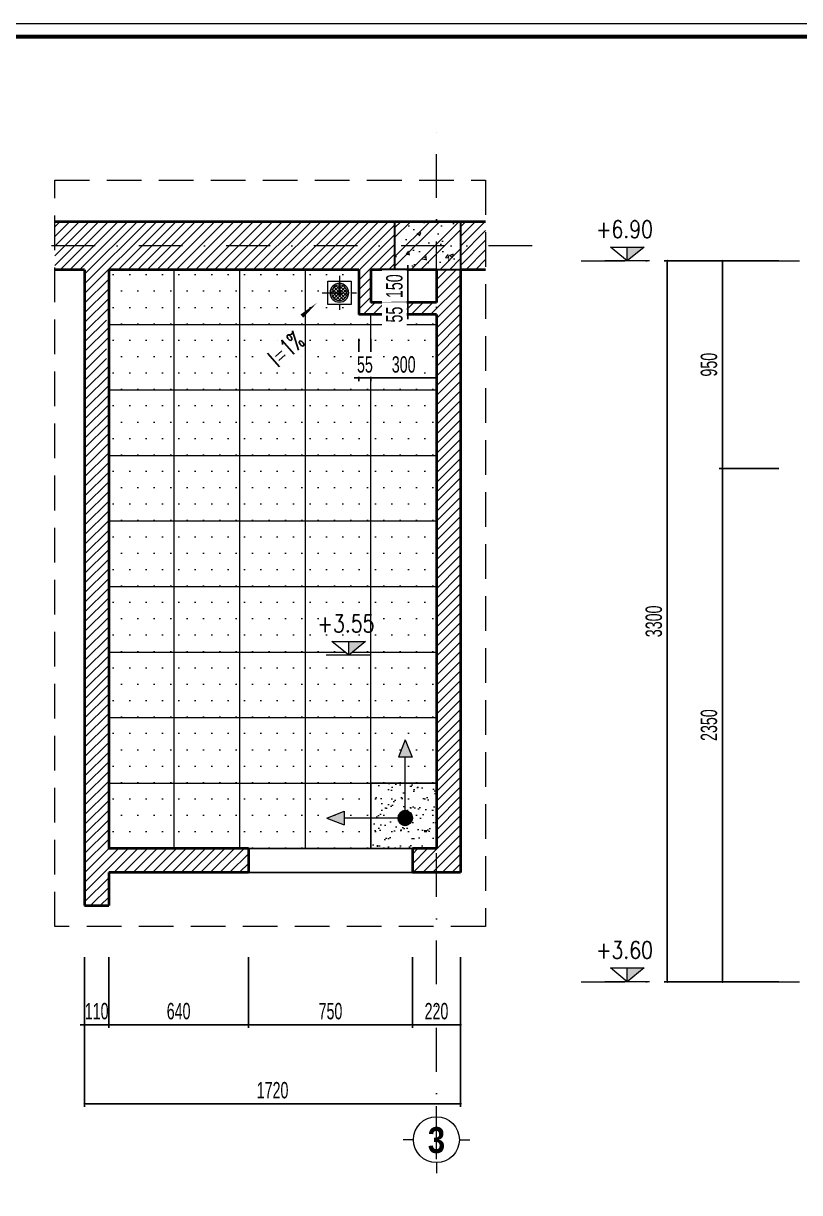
# Model space of a CAD drawing. Header units: millimetres. Extents: x 2565303 to 2664360, y -865723 to -262051.
# Drawn here: x 2633033 to 2636585, y -701187 to -695834 of the extents above; entities that cross this region are included whole.
import ezdxf
from ezdxf.enums import TextEntityAlignment as Align

# ---------------------------------------------------------------- set-up
doc = ezdxf.new("R2010")
doc.units = ezdxf.units.MM
doc.header["$LTSCALE"] = 10
doc.header["$MEASUREMENT"] = 0
for name, pattern in [('DASHDOT', [1, 0.5, -0.25, 0, -0.25]), ('DASHED2', [0.375, 0.25, -0.125]), ('HIDDEN', [9.525, 6.35, -3.175])]:
    doc.linetypes.add(name, pattern=pattern)
doc.layers.get('0').update_dxf_attribs({"linetype": 'CONTINUOUS'})
doc.layers.get('DEFPOINTS').update_dxf_attribs({"color": 10, "linetype": 'CONTINUOUS'})
for name, color, linetype, lineweight in [('- Nội Thất', 83, 'CONTINUOUS', 25), ('-thay1', 7, 'CONTINUOUS', 18), ('Hatch', 250, 'CONTINUOUS', 0), ('ISO', 153, 'CONTINUOUS', 13), ('LC Dim', 8, 'CONTINUOUS', 13), ('LC Hatch', 252, 'CONTINUOUS', 5), ('LC ISO', 153, 'CONTINUOUS', 13), ('LC MANH DUT', 35, 'HIDDEN', 5), ('LC Net dam 1', 30, 'CONTINUOUS', 30), ('LC Net dam2', 6, 'CONTINUOUS', 40), ('LC Net manh', 250, 'CONTINUOUS', 5), ('LC Net truc', 134, 'DASHDOT', 5), ('LC Text1', 20, 'CONTINUOUS', 13), ('LC Text2', 7, 'CONTINUOUS', 13), ('Text', 253, 'CONTINUOUS', 50), ('v THAY', 9, 'CONTINUOUS', 20), ('v-KICHTHUOC', 8, 'CONTINUOUS', 18), ('v-TEXT', 7, 'CONTINUOUS', 18), ('v-TUONG', 1, 'CONTINUOUS', 40)]:
    doc.layers.add(name, color=color, linetype=linetype, lineweight=lineweight)
doc.layers.add('Khungten_LCDI', color=7, linetype='CONTINUOUS')
doc.layers.add('M3', color=3, linetype='CONTINUOUS')
doc.styles.add('HOATBIF', font='hoatbif.shx', dxfattribs={"width": 0.65})
doc.styles.add('Khungten', font='', dxfattribs={"width": 0.9, "height": 5000})
doc.styles.add('LC 1', font='')
doc.styles.add('T1', font='Vnsimli.shx', dxfattribs={"width": 0.7})
doc.styles.add('Title', font='', dxfattribs={"width": 0.8})
doc.styles.get('Khungten').set_extended_font_data('.VnAvantH')
doc.styles.get('LC 1').set_extended_font_data('.VnAvantH', bold=True)
doc.styles.get('Title').set_extended_font_data('.VnBlackH')
doc.dimstyles.new('1-100 (1-30)', dxfattribs={"dimscale": 30, "dimtxt": 2.5, "dimasz": 0.35, "dimexe": 0.5, "dimexo": 0, "dimgap": 0.8, "dimtad": 1, "dimdec": 0, "dimzin": 0, "dimdsep": 46, "dimtxsty": 'HOATBIF', "dimblk1": 'DOT', "dimblk2": 'DOT', "dimsah": 1, "dimcen": -1, "dimdle": 1, "dimclrd": 256, "dimclre": 256, "dimclrt": 4, "dimadec": 3, "dimazin": 2, "dimtfac": 0.333333, "dimtdec": 0, "dimtix": 1, "dimtmove": 2, "dimatfit": 3, "dimldrblk": 'DOT', "dimfxl": 1, "dimtvp": 0.833333, "dimtolj": 1, "dimtzin": 0, "dimarcsym": 0})

# ---------------------------------------------------------------- blocks, each defined once
blk = doc.blocks.new('lcdi fix')
at = {"layer": 'DEFPOINTS', "lineweight": 0}
blk.add_lwpolyline([(-1200, -14850), (-1200, 14850), (40800, 14850), (40800, -14850)], close=True, dxfattribs=at)
at = {"layer": 'Khungten_LCDI', "color": 5, "lineweight": 60}
blk.add_lwpolyline([(0, -14650), (0, 14650), (40600, 14650), (40600, -14650)], close=True, dxfattribs=at)
at = {"color": 7, "style": 'Khungten', "width": 0.8}
for tag, p in [('REVISION', (39499, -10746)), ('NGAYHT', (39546, -11609))]:
    blk.add_attdef(tag, text='', height=200, dxfattribs=at).set_placement(p, align=Align.CENTER)
at = {"layer": 'LC Text1', "style": 'Title', "width": 1.485915}
for tag, p, p2 in [('TENBANVE1', (36913, -8886), (40339, -8886)), ('TENBANVE2', (36913, -9562), (40339, -9562))]:
    blk.add_attdef(tag, text='', height=250, dxfattribs=at).set_placement(p, p2, align=Align.FIT)
at = {"layer": 'LC Text1', "style": 'Title', "width": 0.7}
blk.add_attdef('SOBANVE', text='', height=250, dxfattribs=at).set_placement((39562, -13896), align=Align.CENTER)
blk = doc.blocks.new('c22x30')
at = {"layer": 'LC Hatch'}
h = blk.add_hatch(dxfattribs=at)
h.set_pattern_fill('BTCT', color=256, scale=25)
h.set_pattern_definition([(50, (-619188.45, -138015.9), (179.315046, -15.688034), [18.75, -206.25]), (355, (-619188.45, -138015.9), (-34.687833, 188.048033), [15, -165]), (100.4514, (-619173.5, -138017.21), (144.627345, 172.359886), [15.93505, -175.28553]), (46.1842, (-619188.45, -137965.9), (266.81026, -41.37975), [28.125, -309.375]), (96.6356, (-619166.22, -137969.35), (233.66568, 243.52947), [23.90257, -262.92825]), (351.1842, (-619188.45, -137965.9), (233.66549, 243.52965), [22.5, -247.5]), (21, (-619163.45, -137978.4), (149.226763, -100.654723), [18.75, -206.25]), (326, (-619163.45, -137978.4), (60.828833, 181.28751), [15, -165]), (71.4514, (-619151.02, -137986.79), (210.055657, 80.632624), [15.93505, -175.28553]), (37.5, (-619188.45, -138015.9), (3.039964, 83.2234635), [0, -163, 0, -167.5, 0, -165.625]), (7.5, (-619188.45, -138015.9), (65.767384, 98.602928), [0, -95.5, 0, -159.25, 0, -63.125]), (327.5, (-619244.2, -138015.9), (133.455609, -5.638718), [0, -62.5, 0, -195, 0, -258.75]), (317.5, (-619269.2, -138015.9), (145.796542, 25.026246), [0, -81.25, 0, -129.5, 0, -183.75]), (45, (-619188.45, -138015.9), (-66.291261, 66.291261), []), (45, (-619144.26, -138015.9), (-66.291261, 66.291261), [])])
h.paths.add_polyline_path([(0, 0), (0, -220), (300, -220), (300, 0)])
at = {"layer": 'LC Net dam 1'}
blk.add_lwpolyline([(0, 0), (300, 0), (300, -220), (0, -220)], close=True, dxfattribs=at)
blk = doc.blocks.new('DOT')
at = {"layer": 'M3', "color": 0, "linetype": 'ByBlock'}
blk.add_line((-0.5, 0), (-1, 0), dxfattribs=at)
at = {"layer": 'M3', "color": 0, "linetype": 'ByBlock', "const_width": 0.5}
blk.add_lwpolyline([(-0.25, 0, 1), (0.25, 0, 1)], format="xyb", close=True, dxfattribs=at)
blk = doc.blocks.new('*D983')
at = {"layer": 'DEFPOINTS', "color": 0, "transparency": 16777216}
for p in [(2633313.6, -700110.1), (2633423.6, -700110.1), (2633423.6, -700418.4)]:
    blk.add_point(p, dxfattribs=at)
at = {"layer": 'LC Dim', "lineweight": -2, "transparency": 16777216}
for p, q in [((2633313.6, -700110.1), (2633313.6, -700433.4)), ((2633423.6, -700110.1), (2633423.6, -700433.4)), ((2633303.1, -700418.4), (2633292.6, -700418.4)), ((2633313.6, -700418.4), (2633423.6, -700418.4)), ((2633434.1, -700418.4), (2633444.6, -700418.4))]:
    blk.add_line(p, q, dxfattribs=at)
at = {"layer": 'LC Dim', "lineweight": -2, "transparency": 16777216, "xscale": 10.5, "yscale": 10.5, "zscale": 10.5}
blk.add_blockref('DOT', (2633313.6, -700418.4), dxfattribs=at)
at = {"layer": 'LC Dim', "lineweight": -2, "transparency": 16777216, "xscale": 10.5, "yscale": 10.5, "zscale": 10.5, "rotation": 180}
blk.add_blockref('DOT', (2633423.6, -700418.4), dxfattribs=at)
at = {"layer": 'LC Dim', "color": 4, "transparency": 16777216, "insert": (2633368.6, -700356.9), "char_height": 75, "attachment_point": 5, "style": 'HOATBIF'}
blk.add_mtext('\\A1;110', dxfattribs=at)
blk = doc.blocks.new('*D984')
at = {"layer": 'DEFPOINTS', "color": 0, "transparency": 16777216}
for p in [(2633423.6, -700110.1), (2634063.6, -700110.1), (2634063.6, -700418.4)]:
    blk.add_point(p, dxfattribs=at)
at = {"layer": 'LC Dim', "lineweight": -2, "transparency": 16777216}
for p, q in [((2633423.6, -700110.1), (2633423.6, -700433.4)), ((2634063.6, -700110.1), (2634063.6, -700433.4)), ((2633434.1, -700418.4), (2634053.1, -700418.4))]:
    blk.add_line(p, q, dxfattribs=at)
at = {"layer": 'LC Dim', "lineweight": -2, "transparency": 16777216, "xscale": 10.5, "yscale": 10.5, "zscale": 10.5, "rotation": 180}
blk.add_blockref('DOT', (2633423.6, -700418.4), dxfattribs=at)
at = {"layer": 'LC Dim', "lineweight": -2, "transparency": 16777216, "xscale": 10.5, "yscale": 10.5, "zscale": 10.5}
blk.add_blockref('DOT', (2634063.6, -700418.4), dxfattribs=at)
at = {"layer": 'LC Dim', "color": 4, "transparency": 16777216, "insert": (2633743.6, -700356.9), "char_height": 75, "attachment_point": 5, "style": 'HOATBIF'}
blk.add_mtext('\\A1;640', dxfattribs=at)
blk = doc.blocks.new('*D985')
at = {"layer": 'DEFPOINTS', "color": 0, "transparency": 16777216}
for p in [(2634063.6, -700110.1), (2634813.6, -700110.1), (2634813.6, -700418.4)]:
    blk.add_point(p, dxfattribs=at)
at = {"layer": 'LC Dim', "lineweight": -2, "transparency": 16777216}
for p, q in [((2634063.6, -700110.1), (2634063.6, -700433.4)), ((2634813.6, -700110.1), (2634813.6, -700433.4)), ((2634074.1, -700418.4), (2634803.1, -700418.4))]:
    blk.add_line(p, q, dxfattribs=at)
at = {"layer": 'LC Dim', "lineweight": -2, "transparency": 16777216, "xscale": 10.5, "yscale": 10.5, "zscale": 10.5, "rotation": 180}
blk.add_blockref('DOT', (2634063.6, -700418.4), dxfattribs=at)
at = {"layer": 'LC Dim', "lineweight": -2, "transparency": 16777216, "xscale": 10.5, "yscale": 10.5, "zscale": 10.5}
blk.add_blockref('DOT', (2634813.6, -700418.4), dxfattribs=at)
at = {"layer": 'LC Dim', "color": 4, "transparency": 16777216, "insert": (2634438.6, -700356.9), "char_height": 75, "attachment_point": 5, "style": 'HOATBIF'}
blk.add_mtext('\\A1;750', dxfattribs=at)
blk = doc.blocks.new('*D986')
at = {"layer": 'DEFPOINTS', "color": 0, "transparency": 16777216}
for p in [(2634813.6, -700110.1), (2635033.6, -700110.1), (2635033.6, -700418.4)]:
    blk.add_point(p, dxfattribs=at)
at = {"layer": 'LC Dim', "lineweight": -2, "transparency": 16777216}
for p, q in [((2634813.6, -700110.1), (2634813.6, -700433.4)), ((2635033.6, -700110.1), (2635033.6, -700433.4)), ((2634824.1, -700418.4), (2635023.1, -700418.4))]:
    blk.add_line(p, q, dxfattribs=at)
at = {"layer": 'LC Dim', "lineweight": -2, "transparency": 16777216, "xscale": 10.5, "yscale": 10.5, "zscale": 10.5, "rotation": 180}
blk.add_blockref('DOT', (2634813.6, -700418.4), dxfattribs=at)
at = {"layer": 'LC Dim', "lineweight": -2, "transparency": 16777216, "xscale": 10.5, "yscale": 10.5, "zscale": 10.5}
blk.add_blockref('DOT', (2635033.6, -700418.4), dxfattribs=at)
at = {"layer": 'LC Dim', "color": 4, "transparency": 16777216, "insert": (2634923.6, -700356.9), "char_height": 75, "attachment_point": 5, "style": 'HOATBIF'}
blk.add_mtext('\\A1;220', dxfattribs=at)
blk = doc.blocks.new('*D987')
at = {"layer": 'DEFPOINTS', "color": 0, "transparency": 16777216}
for p in [(2633313.6, -700110.1), (2635033.6, -700110.1), (2633313.6, -700780.3)]:
    blk.add_point(p, dxfattribs=at)
at = {"layer": 'LC Dim', "lineweight": -2, "transparency": 16777216}
for p, q in [((2633313.6, -700110.1), (2633313.6, -700795.3)), ((2635033.6, -700110.1), (2635033.6, -700795.3)), ((2635023.1, -700780.3), (2633324.1, -700780.3))]:
    blk.add_line(p, q, dxfattribs=at)
at = {"layer": 'LC Dim', "lineweight": -2, "transparency": 16777216, "xscale": 10.5, "yscale": 10.5, "zscale": 10.5, "rotation": 180}
blk.add_blockref('DOT', (2633313.6, -700780.3), dxfattribs=at)
at = {"layer": 'LC Dim', "lineweight": -2, "transparency": 16777216, "xscale": 10.5, "yscale": 10.5, "zscale": 10.5}
blk.add_blockref('DOT', (2635033.6, -700780.3), dxfattribs=at)
at = {"layer": 'LC Dim', "color": 4, "transparency": 16777216, "insert": (2634173.6, -700718.8), "char_height": 75, "attachment_point": 5, "style": 'HOATBIF'}
blk.add_mtext('\\A1;1720', dxfattribs=at)
blk = doc.blocks.new('Caodo1')
at = {"layer": 'LC Text1'}
blk.add_hatch(color=256, dxfattribs=at).paths.add_polyline_path([(0, 200), (0, 0), (243, 200)])
for p, q in [((0, 0), (0, 200)), ((324, 0), (-324, 0))]:
    blk.add_line(p, q, dxfattribs=at)
blk.add_lwpolyline([(-243, 200), (243, 200), (0, 0), (0, 0)], close=True, dxfattribs=at)
at = {"layer": 'LC Text1', "style": 'T1', "width": 0.8}
blk.add_attdef('%%P0,00', text='', height=250, dxfattribs=at).set_placement((-39, 460), align=Align.MIDDLE_CENTER)
blk = doc.blocks.new('LOTHOATNUOC')
at = {"layer": 'LC Text1', "linetype": 'HIDDEN'}
h = blk.add_hatch(dxfattribs=at)
h.set_pattern_fill('ANSI37', color=256, scale=0.5, style=0)
h.set_pattern_definition([(45, (428.8654, 233.3609), (-1.122532, 1.122532), []), (135, (428.8654, 233.3609), (-1.122532, -1.122532), [])])
edge = h.paths.add_edge_path()
edge.add_arc((0, 0), 5, 0, 360)
at = {"layer": 'LC Text1', "linetype": 'DASHED2', "ltscale": 5}
for p, q in [((0, 10.95), (0, -10.95)), ((-10.95, 0), (10.95, 0))]:
    blk.add_line(p, q, dxfattribs=at)
at = {"layer": 'LC Text1'}
blk.add_lwpolyline([(-7.5, -7.5), (7.5, -7.5), (7.5, 7.5), (-7.5, 7.5)], close=True, dxfattribs=at)
for radius in [6, 5]:
    blk.add_circle((0, 0), radius, dxfattribs=at)
blk = doc.blocks.new('DODOC1')
at = {"layer": 'v-KICHTHUOC'}
blk.add_lwpolyline([(-630, 0, 0, 0, 0), (762, 0, 0, 66.7, 0), (443, 0, 66.7, 66.7, 0)], format="xyseb", dxfattribs=at)
at = {"layer": 'v-TEXT', "style": 'T1', "width": 0.8}
blk.add_attdef('DOC', text='', height=250, dxfattribs=at).set_placement((-79, 226), align=Align.MIDDLE_CENTER)
blk = doc.blocks.new('gach')
at = {"layer": 'Hatch', "ltscale": 2}
h = blk.add_hatch(dxfattribs=at)
h.set_pattern_fill('AR-SAND', color=256, scale=50, style=0)
h.set_pattern_definition([(37.5, (0, 0), (-3.149668, 96.341188), [0, -76, 0, -85, 0, -81.25]), (7.5, (0, 0), (88.488835, 141.107303), [0, -41, 0, -68.5, 0, -26.25]), (327.5, (-61.5, 0), (155.707093, 0.282953), [0, -25, 0, -90, 0, -117.5]), (317.5, (-61.5, 0), (150.30633, 43.883778), [0, -12.5, 0, -59, 0, -67.5])])
edge = h.paths.add_edge_path()
edge.add_line((511050, 273142.5), (510840.5, 273142.5))
edge.add_line((510840.5, 273142.5), (510840.5, 272971.2))
edge.add_ellipse((510840.5, 272929.5), major_axis=(0, 41.7), ratio=1, start_angle=629.44055, end_angle=719.99153, ccw=False)
edge.add_line((510882.2, 272929.1), (511050, 272929.1))
edge.add_line((511050, 272929.1), (511050, 273142.5))
edge = h.paths.add_edge_path()
edge.add_ellipse((510840.5, 272929.5), major_axis=(0, 41.7), ratio=1, start_angle=359.99153, end_angle=629.44055, ccw=False)
edge.add_line((510840.5, 272971.2), (510840.5, 273142.5))
edge.add_line((510840.5, 273142.5), (510650, 273142.5))
edge.add_line((510650, 273142.5), (510650, 272742.5))
edge.add_line((510650, 272742.5), (511050, 272742.5))
edge.add_line((511050, 272742.5), (511050, 272929.1))
edge.add_line((511050, 272929.1), (510882.2, 272929.1))
at = {"layer": 'LC Net manh', "ltscale": 2}
for points in [[(510840.5, 273407.4), (510799.1, 273301.6), (510881.9, 273301.6)], [(511318.4, 272929.1), (511212.6, 272970.5), (511212.6, 272887.7)]]:
    blk.add_hatch(color=256, dxfattribs=at).paths.add_polyline_path(points)
at = {"layer": 'v-TUONG'}
h = blk.add_hatch(color=256, dxfattribs=at)
edge = h.paths.add_edge_path()
edge.add_ellipse((510840.5, 272929.5), major_axis=(0, 41.7), ratio=1, start_angle=90.01928, end_angle=270.01928, ccw=False)
edge.add_ellipse((510840.5, 272929.5), major_axis=(0, 41.7), ratio=1, start_angle=269.97961, end_angle=449.97961, ccw=False)
at = {"layer": 'LC Net manh', "ltscale": 2}
for points in [[(510799.1, 273301.6), (510881.9, 273301.6)], [(511212.6, 272970.5), (511212.6, 272887.7)]]:
    blk.add_lwpolyline(points, dxfattribs=at)
at = {"layer": 'v THAY'}
for p, q in [((510650, 272742.5), (510650, 273142.5)), ((510650, 273142.5), (511050, 273142.5)), ((511050, 273142.5), (511050, 272742.5)), ((511050, 272742.5), (510650, 272742.5))]:
    blk.add_line(p, q, dxfattribs=at)
at = {"layer": 'v-KICHTHUOC'}
for p, q in [((510840.5, 273407.4), (510799.1, 273301.6)), ((510840.5, 273407.4), (510881.9, 273301.6)), ((510840.5, 272971.2), (510840.5, 273301.6)), ((510882.2, 272929.1), (511212.6, 272929.1)), ((511318.4, 272929.1), (511212.6, 272970.5)), ((511318.4, 272929.1), (511212.6, 272887.7))]:
    blk.add_line(p, q, dxfattribs=at)
at = {"layer": 'v-TUONG'}
blk.add_ellipse((510840.5, 272929.5), major_axis=(0, 41.7), ratio=1, start_param=4.712241, end_param=10.995426, dxfattribs=at)
blk = doc.blocks.new('*D988')
at = {"layer": 'DEFPOINTS', "color": 0, "transparency": 16777216}
for p in [(2635979.9, -696922), (2636490.4, -696922), (2636490.4, -700222)]:
    blk.add_point(p, dxfattribs=at)
at = {"layer": 'LC Dim', "lineweight": -2, "transparency": 16777216}
for p, q in [((2636490.4, -696922), (2635964.9, -696922)), ((2635979.9, -700211.5), (2635979.9, -696932.5)), ((2636490.4, -700222), (2635964.9, -700222))]:
    blk.add_line(p, q, dxfattribs=at)
at = {"layer": 'LC Dim', "lineweight": -2, "transparency": 16777216, "xscale": 10.5, "yscale": 10.5, "zscale": 10.5}
for p, rotation in [((2635979.9, -696922), 90), ((2635979.9, -700222), 270)]:
    blk.add_blockref('DOT', p, dxfattribs=dict(at, rotation=rotation))
at = {"layer": 'LC Dim', "color": 4, "transparency": 16777216, "insert": (2635918.4, -698572), "char_height": 75, "attachment_point": 5, "rotation": 90, "style": 'HOATBIF'}
blk.add_mtext('\\A1;3300', dxfattribs=at)
blk = doc.blocks.new('TTRUC')
at = {"layer": 'LC ISO'}
for p, q in [((0, 6.95), (0, 10.13)), ((-6.95, 0), (-10.13, 0)), ((6.95, 0), (10.13, 0)), ((0, -6.95), (0, -10.13))]:
    blk.add_line(p, q, dxfattribs=at)
at = {"layer": 'LC Net manh'}
blk.add_circle((0, 0), 6.95, dxfattribs=at)
blk = doc.blocks.new('*D994')
at = {"layer": 'DEFPOINTS', "color": 0, "transparency": 16777216}
for p in [(2636232.2, -697872), (2636490.4, -697872), (2636490.4, -700222)]:
    blk.add_point(p, dxfattribs=at)
at = {"layer": 'LC Dim', "lineweight": -2, "transparency": 16777216}
for p, q in [((2636490.4, -697872), (2636217.2, -697872)), ((2636232.2, -700211.5), (2636232.2, -697882.5)), ((2636490.4, -700222), (2636217.2, -700222))]:
    blk.add_line(p, q, dxfattribs=at)
at = {"layer": 'LC Dim', "lineweight": -2, "transparency": 16777216, "xscale": 10.5, "yscale": 10.5, "zscale": 10.5}
for p, rotation in [((2636232.2, -697872), 90), ((2636232.2, -700222), 270)]:
    blk.add_blockref('DOT', p, dxfattribs=dict(at, rotation=rotation))
at = {"layer": 'LC Dim', "color": 4, "transparency": 16777216, "insert": (2636170.7, -699047), "char_height": 75, "attachment_point": 5, "rotation": 90, "style": 'HOATBIF'}
blk.add_mtext('\\A1;2350', dxfattribs=at)
blk = doc.blocks.new('*D995')
at = {"layer": 'DEFPOINTS', "color": 0, "transparency": 16777216}
for p in [(2636232.2, -696922), (2636490.4, -696922), (2636490.4, -697872)]:
    blk.add_point(p, dxfattribs=at)
at = {"layer": 'LC Dim', "lineweight": -2, "transparency": 16777216}
for p, q in [((2636490.4, -696922), (2636217.2, -696922)), ((2636232.2, -697861.5), (2636232.2, -696932.5)), ((2636490.4, -697872), (2636217.2, -697872))]:
    blk.add_line(p, q, dxfattribs=at)
at = {"layer": 'LC Dim', "lineweight": -2, "transparency": 16777216, "xscale": 10.5, "yscale": 10.5, "zscale": 10.5}
for p, rotation in [((2636232.2, -696922), 90), ((2636232.2, -697872), 270)]:
    blk.add_blockref('DOT', p, dxfattribs=dict(at, rotation=rotation))
at = {"layer": 'LC Dim', "color": 4, "transparency": 16777216, "insert": (2636170.7, -697397), "char_height": 75, "attachment_point": 5, "rotation": 90, "style": 'HOATBIF'}
blk.add_mtext('\\A1;950', dxfattribs=at)
blk = doc.blocks.new('*D996')
at = {"layer": 'LC Dim', "lineweight": -2, "transparency": 16777216}
for p, q in [((2634792.8, -696952), (2634792.8, -696941.5)), ((2634717.5, -696962.5), (2634807.8, -696962.5)), ((2634792.8, -696962.5), (2634792.8, -697112.5)), ((2634717.5, -697112.5), (2634807.8, -697112.5)), ((2634792.8, -697123), (2634792.8, -697133.5))]:
    blk.add_line(p, q, dxfattribs=at)
at = {"layer": 'LC Dim', "lineweight": -2, "transparency": 16777216, "xscale": 10.5, "yscale": 10.5, "zscale": 10.5}
for p, rotation in [((2634792.8, -696962.5), 270), ((2634792.8, -697112.5), 90)]:
    blk.add_blockref('DOT', p, dxfattribs=dict(at, rotation=rotation))
at = {"layer": 'LC Dim', "color": 4, "transparency": 16777216, "insert": (2634731.3, -697037.5), "char_height": 75, "attachment_point": 5, "rotation": 90, "style": 'HOATBIF', "bg_fill": 3, "box_fill_scale": 1.25, "bg_fill_color": 256, "bg_fill_true_color": 13158600, "bg_fill_transparency": 0}
blk.add_mtext('\\A1;150', dxfattribs=at)
at = {"layer": 'DEFPOINTS', "color": 0, "transparency": 16777216}
for p in [(2634717.5, -696962.5), (2634717.5, -697112.5), (2634792.8, -697112.5)]:
    blk.add_point(p, dxfattribs=at)
blk = doc.blocks.new('*D997')
at = {"layer": 'LC Dim', "lineweight": -2, "transparency": 16777216}
for p, q in [((2634792.8, -697102), (2634792.8, -697091.5)), ((2634717.5, -697112.5), (2634807.8, -697112.5)), ((2634746.1, -697167.5), (2634807.8, -697167.5)), ((2634792.8, -697178), (2634792.8, -697188.5))]:
    blk.add_line(p, q, dxfattribs=at)
at = {"layer": 'LC Dim', "color": 4, "transparency": 16777216, "insert": (2634731.3, -697167.5), "char_height": 75, "attachment_point": 5, "rotation": 90, "style": 'HOATBIF', "bg_fill": 3, "box_fill_scale": 1.25, "bg_fill_color": 256, "bg_fill_true_color": 13158600, "bg_fill_transparency": 0}
blk.add_mtext('\\A1;55', dxfattribs=at)
at = {"layer": 'DEFPOINTS', "color": 0, "transparency": 16777216}
for p in [(2634717.5, -697112.5), (2634746.1, -697167.5), (2634792.8, -697167.5)]:
    blk.add_point(p, dxfattribs=at)
at = {"layer": 'LC Dim', "lineweight": -2, "transparency": 16777216}
blk.add_line((2634792.8, -697112.5), (2634792.8, -697167.5), dxfattribs=at)
at = {"layer": 'LC Dim', "lineweight": -2, "transparency": 16777216, "xscale": 10.5, "yscale": 10.5, "zscale": 10.5}
for p, rotation in [((2634792.8, -697112.5), 270), ((2634792.8, -697167.5), 90)]:
    blk.add_blockref('DOT', p, dxfattribs=dict(at, rotation=rotation))
blk = doc.blocks.new('*D998')
at = {"layer": 'DEFPOINTS', "color": 0, "transparency": 16777216}
for p in [(2634623.6, -697278.6), (2634923.6, -697278.6), (2634623.6, -697457.8)]:
    blk.add_point(p, dxfattribs=at)
at = {"layer": 'LC Dim', "lineweight": -2, "transparency": 16777216}
for p, q in [((2634623.6, -697278.6), (2634623.6, -697472.8)), ((2634923.6, -697278.6), (2634923.6, -697472.8)), ((2634913.1, -697457.8), (2634634.1, -697457.8))]:
    blk.add_line(p, q, dxfattribs=at)
at = {"layer": 'LC Dim', "lineweight": -2, "transparency": 16777216, "xscale": 10.5, "yscale": 10.5, "zscale": 10.5, "rotation": 180}
blk.add_blockref('DOT', (2634623.6, -697457.8), dxfattribs=at)
at = {"layer": 'LC Dim', "lineweight": -2, "transparency": 16777216, "xscale": 10.5, "yscale": 10.5, "zscale": 10.5}
blk.add_blockref('DOT', (2634923.6, -697457.8), dxfattribs=at)
at = {"layer": 'LC Dim', "color": 4, "transparency": 16777216, "insert": (2634773.6, -697396.3), "char_height": 75, "attachment_point": 5, "style": 'HOATBIF', "bg_fill": 3, "box_fill_scale": 1.25, "bg_fill_color": 256, "bg_fill_true_color": 13158600, "bg_fill_transparency": 0}
blk.add_mtext('\\A1;300', dxfattribs=at)
blk = doc.blocks.new('*D999')
at = {"layer": 'DEFPOINTS', "color": 0, "transparency": 16777216}
for p in [(2634568.6, -697278.6), (2634623.6, -697278.6)]:
    blk.add_point(p, dxfattribs=at)
at = {"layer": 'LC Dim', "lineweight": -2, "transparency": 16777216}
for p, q in [((2634568.6, -697278.6), (2634568.6, -697472.8)), ((2634623.6, -697278.6), (2634623.6, -697472.8)), ((2634558.1, -697457.8), (2634547.6, -697457.8)), ((2634623.6, -697457.8), (2634568.6, -697457.8)), ((2634634.1, -697457.8), (2634644.6, -697457.8))]:
    blk.add_line(p, q, dxfattribs=at)
at = {"layer": 'LC Dim', "lineweight": -2, "transparency": 16777216, "xscale": 10.5, "yscale": 10.5, "zscale": 10.5}
blk.add_blockref('DOT', (2634568.6, -697457.8), dxfattribs=at)
at = {"layer": 'LC Dim', "lineweight": -2, "transparency": 16777216, "xscale": 10.5, "yscale": 10.5, "zscale": 10.5, "rotation": 180}
blk.add_blockref('DOT', (2634623.6, -697457.8), dxfattribs=at)
at = {"layer": 'LC Dim', "color": 4, "transparency": 16777216, "insert": (2634596.1, -697396.3), "char_height": 75, "attachment_point": 5, "style": 'HOATBIF', "bg_fill": 3, "box_fill_scale": 1.25, "bg_fill_color": 256, "bg_fill_true_color": 13158600, "bg_fill_transparency": 0}
blk.add_mtext('\\A1;55', dxfattribs=at)
at = {"layer": 'DEFPOINTS', "color": 0, "transparency": 16777216}
blk.add_point((2634568.6, -697457.8), dxfattribs=at)

msp = doc.modelspace()

# ---------------------------------------------------------------- hatches: boundary and pattern name
at = {"layer": 'LC Dim'}
h = msp.add_hatch(dxfattribs=at)
h.set_pattern_fill('DOTS', color=256, scale=1200, style=0)
h.set_pattern_definition([(0, (-480.155, -234.48), (37.5, 75), [0, -75])])
edge = h.paths.add_edge_path(flags=0)
edge.add_arc((2634479.3, -697067.7), 35.6, 0, 180, ccw=False)
edge.add_arc((2634479.3, -697067.7), 35.6, -180, 0, ccw=False)
edge = h.paths.add_edge_path(flags=0)
edge.add_arc((2634479.3, -697067.7), 42.8, 0, 180, ccw=False)
edge.add_arc((2634479.3, -697067.7), 42.8, -180, 0, ccw=False)
h.paths.add_polyline_path([(2634425.9, -697121.2), (2634425.9, -697014.3), (2634532.8, -697014.3), (2634532.8, -697121.2)], flags=16)
h.paths.add_polyline_path([(2634522, -698727.5), (2634444.9, -698664.1), (2634599.1, -698664.1)], flags=16)
h.paths.add_polyline_path([(2634923.6, -697167.5), (2634568.6, -697167.5), (2634568.6, -696962.5), (2633423.6, -696962.5), (2633423.6, -699612.5), (2634063.6, -699612.5), (2634813.6, -699609.3), (2634813.6, -699612.5), (2634923.6, -699612.5)])
at = {"layer": 'LC Hatch', "ltscale": 2}
h = msp.add_hatch(dxfattribs=at)
h.set_pattern_fill('ANSI31', color=256, scale=250)
h.set_pattern_definition([(45, (3192.13, 849.422), (-22.0970869, 22.0970869), [])])
h.paths.add_polyline_path([(2635148.5, -696742.5), (2635033.6, -696742.5), (2635033.6, -696962.5), (2635148.5, -696962.5)])
h.paths.add_polyline_path([(2634733.6, -696742.5), (2633176.9, -696742.5), (2633176.9, -696962.5), (2633313.6, -696962.5), (2633313.6, -699872.5), (2633423.6, -699872.5), (2633423.6, -699722.5), (2634063.6, -699722.5), (2634063.6, -699612.5), (2633423.6, -699612.5), (2633423.6, -697373.5), (2633413.6, -697373.5), (2633413.6, -697303.5), (2633423.6, -697303.5), (2633423.6, -697223.5), (2633413.6, -697223.5), (2633413.6, -697153.5), (2633423.6, -697153.5), (2633423.6, -696962.5), (2634568.6, -696962.5), (2634568.6, -697167.5), (2634923.6, -697167.5), (2634923.6, -699612.5), (2634813.6, -699612.5), (2634813.6, -699722.5), (2635033.6, -699722.5), (2635033.6, -696962.5), (2634923.6, -696962.5), (2634923.6, -697112.5), (2634623.6, -697112.5), (2634623.6, -696962.5), (2634733.6, -696962.5)])
h = msp.add_hatch(dxfattribs=at)
h.set_pattern_fill('NET', color=256, scale=2400, style=0)
h.set_pattern_definition([(0, (2634923.6, -699612.54), (0, 300), []), (90, (2634923.6, -699612.54), (-300, 2e-14), [])])
edge = h.paths.add_edge_path(flags=0)
edge.add_arc((2634479.3, -697067.7), 35.6, 0, 180, ccw=False)
edge.add_arc((2634479.3, -697067.7), 35.6, -180, 0, ccw=False)
edge = h.paths.add_edge_path(flags=0)
edge.add_arc((2634479.3, -697067.7), 42.8, 0, 180, ccw=False)
edge.add_arc((2634479.3, -697067.7), 42.8, -180, 0, ccw=False)
h.paths.add_polyline_path([(2634425.9, -697121.2), (2634425.9, -697014.3), (2634532.8, -697014.3), (2634532.8, -697121.2)], flags=16)
h.paths.add_polyline_path([(2634522, -698727.5), (2634444.9, -698664.1), (2634599.1, -698664.1)], flags=16)
h.paths.add_polyline_path([(2634923.6, -697167.5), (2634568.6, -697167.5), (2634568.6, -696962.5), (2633423.6, -696962.5), (2633423.6, -699612.5), (2634063.6, -699612.5), (2634813.6, -699609.3), (2634813.6, -699612.5), (2634923.6, -699612.5)])

# ---------------------------------------------------------------- linework, layer by layer
at = {"layer": '- Nội Thất'}
msp.add_lwpolyline([(2634063.6, -699722.5), (2634813.6, -699722.5), (2634813.6, -699612.5), (2634063.6, -699612.5)], close=True, dxfattribs=at)
at = {"layer": 'LC MANH DUT', "ltscale": 2.5}
msp.add_lwpolyline([(2633176.9, -696552), (2635148.5, -696552), (2635148.5, -699968.7), (2633176.9, -699968.7)], close=True, dxfattribs=at)
at = {"layer": 'LC Net dam2'}
for p, q in [((2635148.5, -696742.5), (2633176.9, -696742.5)), ((2633313.6, -696962.5), (2633176.9, -696962.5)), ((2633313.6, -696962.5), (2633313.6, -699872.5)), ((2634568.6, -696962.5), (2633423.6, -696962.5)), ((2633423.6, -696962.5), (2633423.6, -699612.5)), ((2634568.6, -696962.5), (2634568.6, -697167.5)), ((2634923.6, -696962.5), (2634623.6, -696962.5)), ((2634623.6, -696962.5), (2634623.6, -697112.5)), ((2634923.6, -696962.5), (2634923.6, -697112.5)), ((2635148.5, -696962.5), (2635033.6, -696962.5)), ((2635033.6, -696962.5), (2635033.6, -699722.5)), ((2634923.6, -697112.5), (2634623.6, -697112.5)), ((2634923.6, -697167.5), (2634568.6, -697167.5)), ((2634923.6, -697167.5), (2634923.6, -699612.5)), ((2634063.6, -699612.5), (2633423.6, -699612.5)), ((2634063.6, -699612.5), (2634063.6, -699722.5)), ((2634923.6, -699612.5), (2634813.6, -699612.5)), ((2634813.6, -699612.5), (2634813.6, -699722.5)), ((2633423.6, -699722.5), (2633423.6, -699872.5)), ((2634063.6, -699722.5), (2633423.6, -699722.5)), ((2635033.6, -699722.5), (2634813.6, -699722.5)), ((2633313.6, -699872.5), (2633423.6, -699872.5))]:
    msp.add_line(p, q, dxfattribs=at)
at = {"layer": 'LC Net truc', "ltscale": 40}
for p, q in [((2634923.6, -701033.7), (2634923.6, -696256.7)), ((2635362.2, -696852.5), (2633116.6, -696852.5)), ((2635585.1, -696922), (2640158.5, -696922)), ((2635585.1, -700222), (2640158.5, -700222))]:
    msp.add_line(p, q, dxfattribs=at)

# ---------------------------------------------------------------- block references
at = {"layer": '-thay1', "xscale": 0.3000000077813137, "yscale": 0.3000000077813137, "zscale": 0.3000000077813137}
msp.add_blockref('lcdi fix', (2629346.8, -700289.4), dxfattribs=at)
at = {"layer": 'ISO', "ltscale": 100, "xscale": -7.128, "yscale": 7.128, "zscale": 7.128, "rotation": 90}
msp.add_blockref('LOTHOATNUOC', (2634479.3, -697067.7), dxfattribs=at)
at = {"layer": 'LC Dim', "ltscale": 500}
ref = msp.add_blockref('DODOC1', (2634211.8, -697258.9), dxfattribs=dict(at, xscale=0.2880000000083695, yscale=0.2880000000083695, zscale=0.2880000000083695, rotation=41.38769389139611))
ref.add_attrib('DOC', 'I=1%', dxfattribs={"layer": 'Text', "height": 84.48, "rotation": 41.3877, "style": 'T1', "width": 0.6}).set_placement((2634234.6, -697325.2), align=Align.MIDDLE_CENTER)
at = {"layer": 'LC Hatch', "xscale": -0.75000000070074, "yscale": 0.75000000070074, "zscale": 0.75000000070074}
msp.add_blockref('gach', (3017911.1, -904169.4), dxfattribs=at)
at = {"layer": 'LC ISO', "xscale": 15.11766294026747, "yscale": 15.11766294026747, "zscale": 15.11766294026747}
msp.add_blockref('TTRUC', (2634923.6, -700945), dxfattribs=at)
at = {"layer": 'LC Net dam 1'}
msp.add_blockref('c22x30', (2634733.6, -696742.5), dxfattribs=at)
at = {"layer": 'LC Text1'}
ref = msp.add_blockref('Caodo1', (2635796.5, -696922), dxfattribs=dict(at, xscale=0.3168, yscale=0.3168, zscale=0.3168))
ref.add_attrib('%%P0,00', '+6.90', dxfattribs={"layer": 'LC Text2', "height": 79.2, "style": 'T1', "width": 0.8}).set_placement((2635784.1, -696776.5), align=Align.MIDDLE_CENTER)
ref = msp.add_blockref('Caodo1', (2634522, -698727.5), dxfattribs=dict(at, xscale=0.3168, yscale=0.3168, zscale=0.3168))
ref.add_attrib('%%P0,00', '+3.55', dxfattribs={"layer": 'LC Text2', "height": 79.2, "style": 'T1', "width": 0.8}).set_placement((2634509.6, -698582), align=Align.MIDDLE_CENTER)
ref = msp.add_blockref('Caodo1', (2635796.5, -700222), dxfattribs=dict(at, xscale=0.3168, yscale=0.3168, zscale=0.3168))
ref.add_attrib('%%P0,00', '+3.60', dxfattribs={"layer": 'LC Text2', "height": 79.2, "style": 'T1', "width": 0.8}).set_placement((2635784.1, -700076.5), align=Align.MIDDLE_CENTER)

# ---------------------------------------------------------------- texts
at = {"layer": 'LC Text1', "ltscale": 0.2, "style": 'LC 1', "width": 0.9}
msp.add_text('3', height=118.4, dxfattribs=at).set_placement((2634923.6, -701041.3), align=Align.BOTTOM_CENTER)

# ---------------------------------------------------------------- dimensions: what is measured, and where the dimension line sits
at = {"layer": 'LC Dim'}
for base, p1, p2, picture, middle in [((2635979.9, -696922), (2636490.4, -700222), (2636490.4, -696922), '*D988', (2635918.4, -698572)), ((2636232.2, -696922), (2636490.4, -697872), (2636490.4, -696922), '*D995', (2636170.7, -697397)), ((2636232.2, -697872), (2636490.4, -700222), (2636490.4, -697872), '*D994', (2636170.7, -699047))]:
    dim = msp.add_linear_dim(base=base, p1=p1, p2=p2, angle=90, dimstyle='1-100 (1-30)', dxfattribs=at)
    dim.commit()
    dim.dimension.update_dxf_attribs({"geometry": picture, "text_midpoint": middle})
for base, p1, p2, picture, middle in [((2633423.6, -700418.4), (2633313.6, -700110.1), (2633423.6, -700110.1), '*D983', (2633368.6, -700356.9)), ((2633313.6, -700780.3), (2635033.6, -700110.1), (2633313.6, -700110.1), '*D987', (2634173.6, -700718.8)), ((2634063.6, -700418.4), (2633423.6, -700110.1), (2634063.6, -700110.1), '*D984', (2633743.6, -700356.9)), ((2634813.6, -700418.4), (2634063.6, -700110.1), (2634813.6, -700110.1), '*D985', (2634438.6, -700356.9)), ((2635033.6, -700418.4), (2634813.6, -700110.1), (2635033.6, -700110.1), '*D986', (2634923.6, -700356.9))]:
    dim = msp.add_linear_dim(base=base, p1=p1, p2=p2, dimstyle='1-100 (1-30)', dxfattribs=at)
    dim.commit()
    dim.dimension.update_dxf_attribs({"geometry": picture, "text_midpoint": middle})

# ---------------------------------------------------------------- next in the draw order: dimensions: what is measured, and where the dimension line sits
dim = msp.add_linear_dim(base=(2634792.8, -697112.5), p1=(2634717.5, -696962.5), p2=(2634717.5, -697112.5), angle=90, dimstyle='1-100 (1-30)', override={"dimtfill": 1}, dxfattribs=at)
dim.commit()
dim.dimension.update_dxf_attribs({"geometry": '*D996', "text_midpoint": (2634731.3, -697037.5)})
dim = msp.add_linear_dim(base=(2634623.6, -697457.8), p1=(2634923.6, -697278.6), p2=(2634623.6, -697278.6), dimstyle='1-100 (1-30)', override={"dimtfill": 1}, dxfattribs=at)
dim.commit()
dim.dimension.update_dxf_attribs({"geometry": '*D998', "text_midpoint": (2634773.6, -697396.3)})

# ---------------------------------------------------------------- next in the draw order: dimensions: what is measured, and where the dimension line sits
dim = msp.add_linear_dim(base=(2634792.8, -697167.5), p1=(2634717.5, -697112.5), p2=(2634746.1, -697167.5), angle=90, dimstyle='1-100 (1-30)', override={"dimtfill": 1}, dxfattribs=at)
dim.commit()
dim.dimension.update_dxf_attribs({"geometry": '*D997', "text_midpoint": (2634731.3, -697167.5), "dimtype": 160})
dim = msp.add_linear_dim(base=(2634568.6, -697457.8), p1=(2634623.6, -697278.6), p2=(2634568.6, -697278.6), dimstyle='1-100 (1-30)', override={"dimtfill": 1}, dxfattribs=at)
dim.commit()
dim.dimension.update_dxf_attribs({"geometry": '*D999', "text_midpoint": (2634596.1, -697396.3)})

doc.saveas('drawing.dxf')
